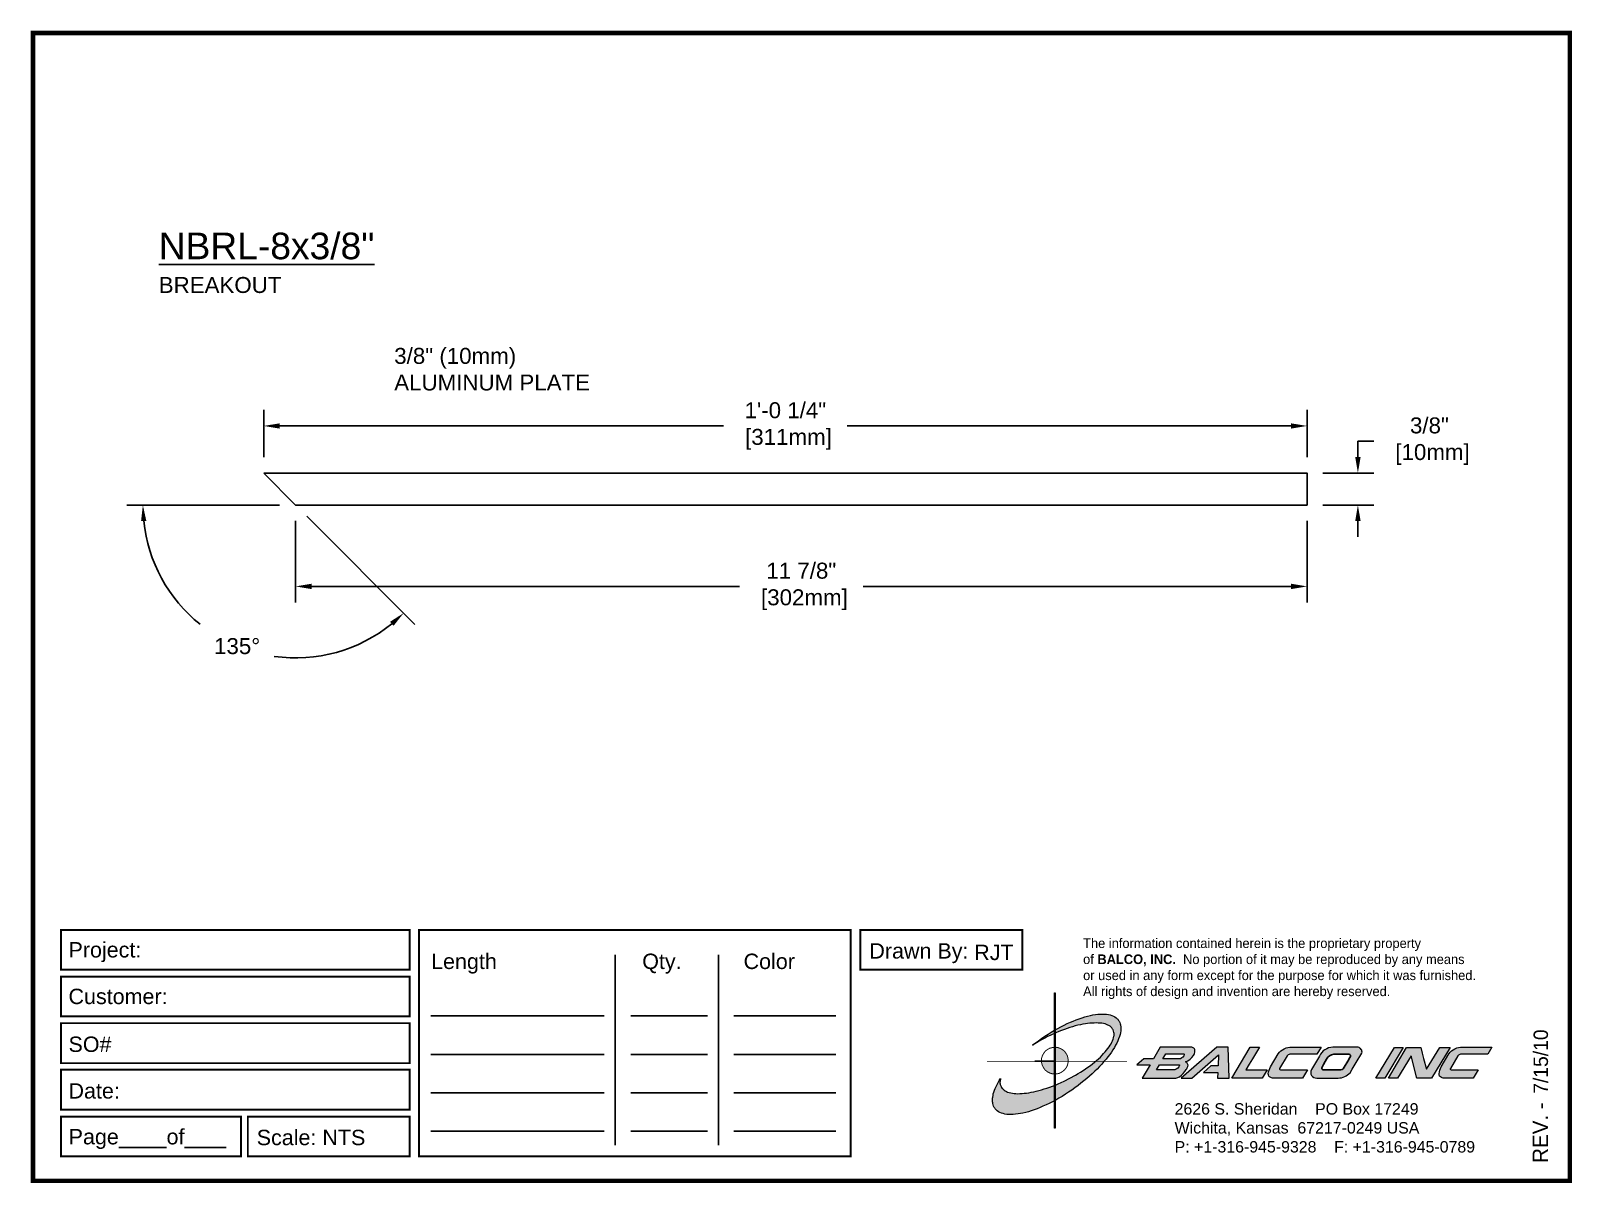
# Paper-space layout 'Breakout' of a CAD drawing. Header units: inches. Extents: x 0 to 10, y 0 to 7.5.
# The model-space entities are those that its viewports show. They can reach past a viewport. Long polylines and large blocks are cut down to what shows.
import ezdxf

# ---------------------------------------------------------------- set-up
doc = ezdxf.new("R2010")
doc.units = ezdxf.units.IN
doc.header["$MEASUREMENT"] = 0
for name, color, linetype in [('Border', 7, 'Continuous'), ('Dimensions', 3, 'Continuous'), ('Text', 2, 'Continuous')]:
    doc.layers.add(name, color=color, linetype=linetype)
doc.styles.add('Arial', font='arial.ttf')
doc.styles.add('Copyright', font='ERASDEMI.TTF')
doc.dimstyles.new('Arial', dxfattribs={"dimtxt": 0.1875, "dimasz": 0.1875, "dimexe": 0.1875, "dimexo": 0.1875, "dimgap": 0.1875, "dimtad": 0, "dimtih": 1, "dimtoh": 1, "dimdec": 4, "dimzin": 0, "dimdsep": 46, "dimlunit": 4, "dimtxsty": 'Arial', "dimcen": 0.1875, "dimadec": 0, "dimazin": 0, "dimtfac": 1, "dimtdec": 4, "dimtofl": 0, "dimtmove": 0, "dimatfit": 3, "dimfxl": 0, "dimfrac": 2, "dimtolj": 1, "dimtzin": 0, "dimarcsym": 0})

# ---------------------------------------------------------------- blocks, each defined once
blk = doc.blocks.new('ACADlogo')
h = blk.add_hatch(color=256)
h.paths.add_polyline_path([(-3.346, 1.223), (-3.351, 1.223), (-3.351, 0.979), (-3.346, 0.982)])
h.paths.add_polyline_path([(-3.346, 0.961), (-3.351, 0.959), (-3.351, 0.868), (-3.346, 0.868)])
h.paths.add_polyline_path([(-3.346, 0.777), (-3.351, 0.777), (-3.351, 0.699), (-3.351, 0.695), (-3.35, 0.695), (-3.346, 0.695)])
h.paths.add_polyline_path([(-3.346, 0.864), (-3.346, 0.868), (-3.35, 0.868), (-3.351, 0.868), (-3.351, 0.777), (-3.346, 0.777), (-3.346, 0.778), (-3.348, 0.778)])
h.paths.add_polyline_path([(-3.346, 0.524), (-3.351, 0.521), (-3.351, 0.342), (-3.346, 0.342)])
h.paths.add_polyline_path([(-3.346, 0.695), (-3.351, 0.695), (-3.351, 0.621), (-3.346, 0.623)])
h.paths.add_polyline_path([(-3.346, 0.623), (-3.351, 0.621), (-3.351, 0.521), (-3.346, 0.524)])
h.paths.add_polyline_path([(-3.346, 0.982), (-3.351, 0.979), (-3.351, 0.959), (-3.346, 0.961)])
h = blk.add_hatch(color=175)
h.paths.add_polyline_path([(-3.518, 0.573), (-3.534, 0.571), (-3.548, 0.569), (-3.562, 0.567), (-3.576, 0.567), (-3.589, 0.566), (-3.602, 0.567), (-3.614, 0.568), (-3.625, 0.569), (-3.636, 0.572), (-3.646, 0.574), (-3.656, 0.577), (-3.664, 0.581), (-3.673, 0.585), (-3.679, 0.589), (-3.685, 0.595), (-3.688, 0.598), (-3.691, 0.6), (-3.695, 0.607), (-3.699, 0.614), (-3.703, 0.621), (-3.704, 0.626), (-3.705, 0.631), (-3.706, 0.637), (-3.706, 0.642), (-3.705, 0.648), (-3.705, 0.653), (-3.703, 0.659), (-3.702, 0.665), (-3.71, 0.652), (-3.717, 0.639), (-3.725, 0.626), (-3.731, 0.613), (-3.737, 0.601), (-3.741, 0.589), (-3.746, 0.577), (-3.749, 0.566), (-3.751, 0.555), (-3.753, 0.544), (-3.754, 0.538), (-3.754, 0.533), (-3.755, 0.523), (-3.754, 0.513), (-3.753, 0.508), (-3.752, 0.503), (-3.75, 0.494), (-3.748, 0.486), (-3.743, 0.477), (-3.74, 0.473), (-3.738, 0.469), (-3.734, 0.465), (-3.73, 0.461), (-3.723, 0.455), (-3.715, 0.449), (-3.706, 0.445), (-3.695, 0.44), (-3.685, 0.437), (-3.674, 0.434), (-3.661, 0.432), (-3.648, 0.431), (-3.634, 0.431), (-3.62, 0.431), (-3.604, 0.433), (-3.588, 0.435), (-3.572, 0.438), (-3.556, 0.441), (-3.538, 0.445), (-3.52, 0.449), (-3.503, 0.456), (-3.483, 0.461), (-3.464, 0.469), (-3.445, 0.477), (-3.426, 0.485), (-3.406, 0.494), (-3.385, 0.503), (-3.364, 0.514), (-3.351, 0.521), (-3.351, 0.621), (-3.364, 0.616), (-3.382, 0.609), (-3.4, 0.603), (-3.418, 0.598), (-3.436, 0.592), (-3.453, 0.587), (-3.47, 0.583), (-3.486, 0.579), (-3.503, 0.576)])
h.paths.add_polyline_path([(-3.215, 0.687), (-3.251, 0.667), (-3.289, 0.649), (-3.327, 0.631), (-3.345, 0.623), (-3.346, 0.623), (-3.346, 0.524), (-3.343, 0.525), (-3.323, 0.537), (-3.302, 0.549), (-3.28, 0.563), (-3.259, 0.577), (-3.238, 0.59), (-3.218, 0.605), (-3.198, 0.62), (-3.179, 0.635), (-3.16, 0.65), (-3.141, 0.665), (-3.123, 0.681), (-3.106, 0.696), (-3.089, 0.712), (-3.074, 0.727), (-3.058, 0.743), (-3.043, 0.759), (-3.03, 0.775), (-3.028, 0.777), (-3.085, 0.777), (-3.091, 0.772), (-3.105, 0.761), (-3.118, 0.75), (-3.134, 0.739), (-3.149, 0.729), (-3.165, 0.718), (-3.182, 0.707), (-3.198, 0.697)])
h.paths.add_polyline_path([(-2.921, 1.009), (-2.922, 1.015), (-2.924, 1.02), (-2.926, 1.029), (-2.931, 1.038), (-2.934, 1.043), (-2.936, 1.047), (-2.94, 1.05), (-2.943, 1.054), (-2.951, 1.06), (-2.959, 1.066), (-2.968, 1.071), (-2.978, 1.075), (-2.989, 1.079), (-3, 1.081), (-3.013, 1.083), (-3.026, 1.084), (-3.04, 1.084), (-3.054, 1.084), (-3.07, 1.083), (-3.085, 1.081), (-3.102, 1.079), (-3.118, 1.075), (-3.136, 1.07), (-3.153, 1.066), (-3.171, 1.06), (-3.191, 1.054), (-3.21, 1.047), (-3.229, 1.039), (-3.248, 1.031), (-3.268, 1.022), (-3.289, 1.012), (-3.31, 1.002), (-3.33, 0.991), (-3.346, 0.982), (-3.346, 0.961), (-3.342, 0.962), (-3.323, 0.971), (-3.305, 0.978), (-3.287, 0.984), (-3.268, 0.991), (-3.251, 0.996), (-3.234, 1.002), (-3.216, 1.007), (-3.199, 1.011), (-3.182, 1.015), (-3.167, 1.018), (-3.15, 1.021), (-3.136, 1.023), (-3.121, 1.025), (-3.107, 1.026), (-3.093, 1.026), (-3.079, 1.027), (-3.067, 1.026), (-3.054, 1.026), (-3.043, 1.025), (-3.032, 1.022), (-3.022, 1.02), (-3.013, 1.016), (-3.004, 1.013), (-2.997, 1.009), (-2.989, 1.005), (-2.983, 0.999), (-2.98, 0.996), (-2.978, 0.994), (-2.973, 0.987), (-2.969, 0.981), (-2.967, 0.973), (-2.965, 0.965), (-2.964, 0.957), (-2.964, 0.949), (-2.964, 0.944), (-2.965, 0.94), (-2.967, 0.93), (-2.969, 0.921), (-2.973, 0.911), (-2.978, 0.901), (-2.983, 0.891), (-2.989, 0.881), (-2.996, 0.871), (-3.004, 0.86), (-3.012, 0.849), (-3.021, 0.838), (-3.032, 0.827), (-3.042, 0.816), (-3.053, 0.805), (-3.065, 0.794), (-3.077, 0.783), (-3.085, 0.777), (-3.028, 0.777), (-3.016, 0.791), (-3.004, 0.806), (-2.992, 0.822), (-2.981, 0.837), (-2.971, 0.852), (-2.962, 0.866), (-2.954, 0.882), (-2.946, 0.896), (-2.939, 0.91), (-2.934, 0.924), (-2.929, 0.938), (-2.926, 0.944), (-2.925, 0.951), (-2.922, 0.963), (-2.92, 0.975), (-2.92, 0.982), (-2.919, 0.987), (-2.92, 0.999), (-2.92, 1.005)])
h.paths.add_polyline_path([(-3.372, 0.966), (-3.393, 0.953), (-3.415, 0.94), (-3.435, 0.925), (-3.455, 0.911), (-3.475, 0.897), (-3.494, 0.882), (-3.468, 0.898), (-3.439, 0.915), (-3.41, 0.93), (-3.396, 0.938), (-3.38, 0.945), (-3.351, 0.959), (-3.351, 0.979)])
h = blk.add_hatch(color=256)
h.paths.add_polyline_path([(-3.268, 0.814), (-3.27, 0.819), (-3.273, 0.824), (-3.276, 0.828), (-3.279, 0.833), (-3.282, 0.837), (-3.286, 0.841), (-3.29, 0.845), (-3.294, 0.849), (-3.298, 0.852), (-3.303, 0.855), (-3.308, 0.858), (-3.313, 0.86), (-3.318, 0.863), (-3.323, 0.864), (-3.328, 0.866), (-3.334, 0.867), (-3.339, 0.868), (-3.345, 0.868), (-3.346, 0.868), (-3.346, 0.777), (-3.335, 0.777), (-3.262, 0.777), (-3.262, 0.781), (-3.262, 0.787), (-3.263, 0.792), (-3.264, 0.798), (-3.265, 0.803), (-3.266, 0.808)])
h.paths.add_polyline_path([(-3.351, 0.777), (-3.436, 0.777), (-3.435, 0.773), (-3.435, 0.768), (-3.434, 0.762), (-3.432, 0.757), (-3.431, 0.752), (-3.428, 0.747), (-3.426, 0.742), (-3.423, 0.737), (-3.42, 0.732), (-3.417, 0.728), (-3.414, 0.723), (-3.41, 0.719), (-3.406, 0.716), (-3.401, 0.712), (-3.397, 0.709), (-3.392, 0.706), (-3.387, 0.704), (-3.382, 0.701), (-3.377, 0.699), (-3.372, 0.698), (-3.367, 0.696), (-3.361, 0.695), (-3.356, 0.695), (-3.351, 0.695)])
h.paths.add_polyline_path([(-3.346, 0.868), (-3.35, 0.868), (-3.351, 0.868), (-3.351, 0.777), (-3.346, 0.777)])
h = blk.add_hatch(color=256)
h.paths.add_polyline_path([(-2.438, 0.844, 0.412988), (-2.461, 0.869), (-2.663, 0.869), (-2.707, 0.794), (-2.771, 0.794), (-2.815, 0.755), (-2.73, 0.755), (-2.781, 0.668), (-2.563, 0.668, 0.107996), (-2.538, 0.677, 0.108939), (-2.494, 0.724, 0.080345), (-2.483, 0.745, 0.419497), (-2.499, 0.773, 0.149928), (-2.447, 0.815, 0.134283)])
h.paths.add_polyline_path([(-2.507, 0.821, -0.209012), (-2.532, 0.794), (-2.538, 0.794), (-2.646, 0.794), (-2.627, 0.825), (-2.51, 0.825, -0.56619)], flags=16)
h.paths.add_polyline_path([(-2.538, 0.75, -0.241309), (-2.569, 0.722), (-2.688, 0.722), (-2.669, 0.755), (-2.541, 0.755, -0.56619)], flags=16)
for points in [[(-2.285, 0.819), (-2.287, 0.748), (-2.335, 0.748), (-2.383, 0.705), (-2.29, 0.705), (-2.292, 0.668), (-2.215, 0.668), (-2.221, 0.869), (-2.295, 0.869), (-2.527, 0.668), (-2.458, 0.668)], [(-2.018, 0.869), (-2.079, 0.869), (-2.198, 0.668), (-2, 0.668), (-1.968, 0.722), (-2.107, 0.722), (-2.085, 0.759), (-2.064, 0.794)], [(-1.617, 0.869), (-1.807, 0.869, 0.270182), (-1.896, 0.825), (-1.946, 0.742, 0.109019), (-1.961, 0.695, 0.340665), (-1.945, 0.672, 0.129907), (-1.923, 0.668), (-1.738, 0.668), (-1.706, 0.722), (-1.878, 0.722), (-1.882, 0.722, -0.601242), (-1.887, 0.731), (-1.838, 0.813, -0.253048), (-1.821, 0.823), (-1.645, 0.823)], [(-1.083, 0.867), (-1.14, 0.867), (-1.261, 0.667), (-1.26, 0.667), (-1.202, 0.667)], [(-0.96, 0.83), (-0.969, 0.867), (-1.061, 0.867), (-1.179, 0.667), (-1.12, 0.667), (-1.031, 0.812), (-0.995, 0.667), (-0.9, 0.667), (-0.778, 0.867), (-0.846, 0.867), (-0.931, 0.727), (-0.951, 0.795)], [(-0.507, 0.869), (-0.697, 0.869, 0.270182), (-0.786, 0.825), (-0.836, 0.742, 0.109019), (-0.85, 0.695, 0.340665), (-0.835, 0.672, 0.129907), (-0.812, 0.668), (-0.628, 0.668), (-0.595, 0.722), (-0.768, 0.722), (-0.772, 0.722, -0.601242), (-0.777, 0.731), (-0.728, 0.813, -0.253048), (-0.71, 0.823), (-0.534, 0.823)], [(-3.346, 0.623), (-3.351, 0.621), (-3.351, 0.521), (-3.346, 0.524)]]:
    blk.add_hatch(color=256).paths.add_polyline_path(points)
h = blk.add_hatch(color=256)
h.paths.add_polyline_path([(-1.377, 0.868), (-1.383, 0.868), (-1.383, 0.868), (-1.44, 0.868), (-1.492, 0.868), (-1.541, 0.868, 0.297712), (-1.628, 0.811), (-1.68, 0.723, 0.585116), (-1.646, 0.668), (-1.506, 0.668, 0.210586), (-1.429, 0.703), (-1.415, 0.726), (-1.389, 0.769), (-1.352, 0.831, 0.4352)])
h.paths.add_polyline_path([(-1.437, 0.823, -0.603783), (-1.428, 0.805), (-1.431, 0.801), (-1.434, 0.796), (-1.438, 0.789), (-1.474, 0.728, -0.229001), (-1.489, 0.722), (-1.494, 0.722), (-1.501, 0.722), (-1.597, 0.722), (-1.604, 0.722, -0.492401), (-1.613, 0.734), (-1.601, 0.757), (-1.591, 0.775), (-1.582, 0.791, -0.238368), (-1.535, 0.823)], flags=16)
for q in [(-3.48, 0.777), (-3.351, 0.642)]:
    blk.add_line((-3.351, 0.777), q)
at = {"color": 7, "lineweight": 0}
for points in [[(-3.351, 1.223), (-3.346, 1.223), (-3.346, 0.342), (-3.351, 0.342), (-3.351, 1.223)], [(-2.292, 0.668), (-2.215, 0.668), (-2.221, 0.869), (-2.295, 0.869), (-2.527, 0.668), (-2.458, 0.668), (-2.285, 0.819), (-2.287, 0.748), (-2.286, 0.748), (-2.335, 0.748), (-2.383, 0.705), (-2.29, 0.705), (-2.292, 0.668), (-2.292, 0.668)], [(-2.198, 0.668), (-2.079, 0.869), (-2.018, 0.869), (-2.064, 0.794), (-2.085, 0.759), (-2.107, 0.722), (-1.968, 0.722), (-2, 0.668), (-2.198, 0.668), (-2.198, 0.668)], [(-1.383, 0.868), (-1.383, 0.868)], [(-1.261, 0.667), (-1.14, 0.867), (-1.083, 0.867), (-1.202, 0.667), (-1.26, 0.667), (-1.261, 0.667), (-1.261, 0.667)], [(-0.9, 0.667), (-0.995, 0.667), (-1.031, 0.812), (-1.12, 0.667), (-1.179, 0.667), (-1.061, 0.867), (-0.969, 0.867), (-0.96, 0.83), (-0.951, 0.795), (-0.931, 0.727), (-0.846, 0.867), (-0.778, 0.867), (-0.9, 0.667), (-0.9, 0.667)]]:
    blk.add_lwpolyline(points, dxfattribs=at)
at = {"color": 175, "lineweight": 0}
blk.add_lwpolyline([(-2.926, 1.029), (-2.924, 1.02), (-2.922, 1.015), (-2.921, 1.009), (-2.92, 1.005), (-2.92, 0.999), (-2.919, 0.987), (-2.92, 0.982), (-2.92, 0.975), (-2.922, 0.963), (-2.925, 0.951), (-2.926, 0.944), (-2.929, 0.938), (-2.934, 0.924), (-2.939, 0.91), (-2.946, 0.896), (-2.954, 0.882), (-2.962, 0.866), (-2.971, 0.852), (-2.981, 0.837), (-2.992, 0.822), (-3.004, 0.806), (-3.016, 0.791), (-3.03, 0.775), (-3.043, 0.759), (-3.058, 0.743), (-3.074, 0.727), (-3.089, 0.712), (-3.106, 0.696), (-3.123, 0.681), (-3.141, 0.665), (-3.16, 0.65), (-3.179, 0.635), (-3.198, 0.62), (-3.218, 0.605), (-3.238, 0.59), (-3.259, 0.577), (-3.28, 0.563), (-3.302, 0.549), (-3.323, 0.537), (-3.343, 0.525), (-3.364, 0.514), (-3.385, 0.503), (-3.406, 0.494), (-3.426, 0.485), (-3.445, 0.477), (-3.464, 0.469), (-3.483, 0.461), (-3.503, 0.456), (-3.52, 0.449), (-3.538, 0.445), (-3.556, 0.441), (-3.572, 0.438), (-3.588, 0.435), (-3.604, 0.433), (-3.62, 0.431), (-3.634, 0.431), (-3.648, 0.431), (-3.661, 0.432), (-3.674, 0.434), (-3.685, 0.437), (-3.695, 0.44), (-3.706, 0.445), (-3.715, 0.449), (-3.723, 0.455), (-3.73, 0.461), (-3.734, 0.465), (-3.738, 0.469), (-3.74, 0.473), (-3.743, 0.477), (-3.748, 0.486), (-3.75, 0.494), (-3.752, 0.503), (-3.753, 0.508), (-3.754, 0.513), (-3.755, 0.523), (-3.754, 0.533), (-3.754, 0.538), (-3.753, 0.544), (-3.751, 0.555), (-3.749, 0.566), (-3.746, 0.577), (-3.741, 0.589), (-3.737, 0.601), (-3.731, 0.613), (-3.725, 0.626), (-3.717, 0.639), (-3.71, 0.652), (-3.702, 0.665), (-3.703, 0.659), (-3.705, 0.653), (-3.705, 0.648), (-3.706, 0.642), (-3.706, 0.637), (-3.705, 0.631), (-3.704, 0.626), (-3.703, 0.621), (-3.699, 0.614), (-3.695, 0.607), (-3.691, 0.6), (-3.688, 0.598), (-3.685, 0.595), (-3.679, 0.589), (-3.673, 0.585), (-3.664, 0.581), (-3.656, 0.577), (-3.646, 0.574), (-3.636, 0.572), (-3.625, 0.569), (-3.614, 0.568), (-3.602, 0.567), (-3.589, 0.566), (-3.576, 0.567), (-3.562, 0.567), (-3.548, 0.569), (-3.534, 0.571), (-3.518, 0.573), (-3.503, 0.576), (-3.486, 0.579), (-3.47, 0.583), (-3.453, 0.587), (-3.436, 0.592), (-3.418, 0.598), (-3.4, 0.603), (-3.382, 0.609), (-3.364, 0.616), (-3.345, 0.623), (-3.327, 0.631), (-3.289, 0.649), (-3.251, 0.667), (-3.215, 0.687), (-3.198, 0.697), (-3.182, 0.707), (-3.165, 0.718), (-3.149, 0.729), (-3.134, 0.739), (-3.118, 0.75), (-3.105, 0.761), (-3.091, 0.772), (-3.077, 0.783), (-3.065, 0.794), (-3.053, 0.805), (-3.042, 0.816), (-3.032, 0.827), (-3.021, 0.838), (-3.012, 0.849), (-3.004, 0.86), (-2.996, 0.871), (-2.989, 0.881), (-2.983, 0.891), (-2.978, 0.901), (-2.973, 0.911), (-2.969, 0.921), (-2.967, 0.93), (-2.965, 0.94), (-2.964, 0.944), (-2.964, 0.949), (-2.964, 0.957), (-2.965, 0.965), (-2.967, 0.973), (-2.969, 0.981), (-2.973, 0.987), (-2.978, 0.994), (-2.98, 0.996), (-2.983, 0.999), (-2.989, 1.005), (-2.997, 1.009), (-3.004, 1.013), (-3.013, 1.016), (-3.022, 1.02), (-3.032, 1.022), (-3.043, 1.025), (-3.054, 1.026), (-3.067, 1.026), (-3.079, 1.027), (-3.093, 1.026), (-3.107, 1.026), (-3.121, 1.025), (-3.136, 1.023), (-3.15, 1.021), (-3.167, 1.018), (-3.182, 1.015), (-3.199, 1.011), (-3.216, 1.007), (-3.234, 1.002), (-3.251, 0.996), (-3.268, 0.991), (-3.287, 0.984), (-3.305, 0.978), (-3.323, 0.971), (-3.342, 0.962), (-3.38, 0.945), (-3.396, 0.938), (-3.41, 0.93), (-3.439, 0.915), (-3.468, 0.898), (-3.494, 0.882), (-3.475, 0.897), (-3.455, 0.911), (-3.435, 0.925), (-3.415, 0.94), (-3.393, 0.953), (-3.372, 0.966), (-3.351, 0.979), (-3.33, 0.991), (-3.31, 1.002), (-3.289, 1.012), (-3.268, 1.022), (-3.248, 1.031), (-3.229, 1.039), (-3.21, 1.047), (-3.191, 1.054), (-3.171, 1.06), (-3.153, 1.066), (-3.136, 1.07), (-3.118, 1.075), (-3.102, 1.079), (-3.085, 1.081), (-3.07, 1.083), (-3.054, 1.084), (-3.04, 1.084), (-3.026, 1.084), (-3.013, 1.083), (-3, 1.081), (-2.989, 1.079), (-2.978, 1.075), (-2.968, 1.071), (-2.959, 1.066), (-2.951, 1.06), (-2.943, 1.054), (-2.94, 1.05), (-2.936, 1.047), (-2.934, 1.043), (-2.931, 1.038), (-2.926, 1.029), (-2.926, 1.029)], dxfattribs=at)
at = {"color": 7, "lineweight": 0, "const_width": 0.0064}
blk.add_lwpolyline([(-3.262, 0.781), (-3.262, 0.787), (-3.263, 0.792), (-3.264, 0.798), (-3.265, 0.803), (-3.266, 0.808), (-3.268, 0.814), (-3.27, 0.819), (-3.273, 0.824), (-3.276, 0.828), (-3.279, 0.833), (-3.282, 0.837), (-3.286, 0.841), (-3.29, 0.845), (-3.294, 0.849), (-3.298, 0.852), (-3.303, 0.855), (-3.308, 0.858), (-3.313, 0.86), (-3.318, 0.863), (-3.323, 0.864), (-3.328, 0.866), (-3.334, 0.867), (-3.339, 0.868), (-3.345, 0.868), (-3.35, 0.868), (-3.356, 0.868), (-3.361, 0.867), (-3.367, 0.866), (-3.372, 0.865), (-3.377, 0.863), (-3.382, 0.862), (-3.387, 0.859), (-3.392, 0.857), (-3.397, 0.854), (-3.401, 0.851), (-3.406, 0.847), (-3.41, 0.843), (-3.414, 0.839), (-3.417, 0.835), (-3.42, 0.831), (-3.423, 0.826), (-3.426, 0.821), (-3.428, 0.816), (-3.431, 0.811), (-3.432, 0.806), (-3.434, 0.801), (-3.435, 0.795), (-3.435, 0.79), (-3.436, 0.784), (-3.436, 0.779), (-3.435, 0.773), (-3.435, 0.768), (-3.434, 0.762), (-3.432, 0.757), (-3.431, 0.752), (-3.428, 0.747), (-3.426, 0.742), (-3.423, 0.737), (-3.42, 0.732), (-3.417, 0.728), (-3.414, 0.723), (-3.41, 0.719), (-3.406, 0.716), (-3.401, 0.712), (-3.397, 0.709), (-3.392, 0.706), (-3.387, 0.704), (-3.382, 0.701), (-3.377, 0.699), (-3.372, 0.698), (-3.367, 0.696), (-3.361, 0.695), (-3.356, 0.695), (-3.35, 0.695), (-3.345, 0.695), (-3.339, 0.695), (-3.334, 0.696), (-3.328, 0.697), (-3.323, 0.698), (-3.318, 0.7), (-3.313, 0.702), (-3.308, 0.705), (-3.303, 0.708), (-3.298, 0.711), (-3.294, 0.714), (-3.29, 0.718), (-3.286, 0.721), (-3.282, 0.726), (-3.279, 0.73), (-3.276, 0.734), (-3.273, 0.739), (-3.27, 0.744), (-3.268, 0.749), (-3.266, 0.754), (-3.265, 0.76), (-3.264, 0.765), (-3.263, 0.77), (-3.262, 0.776), (-3.262, 0.781)], dxfattribs=at)
at = {"color": 7, "lineweight": 0}
for points in [[(-2.447, 0.815, 0.130368), (-2.438, 0.843, 0.448367), (-2.463, 0.869), (-2.663, 0.869), (-2.707, 0.794), (-2.771, 0.794), (-2.815, 0.755), (-2.73, 0.755), (-2.781, 0.668), (-2.563, 0.668, 0.107996), (-2.538, 0.677, 0.108939), (-2.494, 0.724, 0.077395), (-2.484, 0.744, 0.430878), (-2.499, 0.773, 0.149928)], [(-2.507, 0.821, -0.209012), (-2.532, 0.794), (-2.538, 0.794), (-2.646, 0.794), (-2.627, 0.825), (-2.512, 0.825), (-2.509, 0.825, -0.531288)], [(-1.838, 0.813), (-1.887, 0.731, 0.587385), (-1.882, 0.722), (-1.878, 0.722), (-1.706, 0.722), (-1.738, 0.668), (-1.923, 0.668, -0.129907), (-1.945, 0.672, -0.349839), (-1.961, 0.696, -0.107341), (-1.946, 0.742), (-1.896, 0.825, -0.270182), (-1.807, 0.869), (-1.617, 0.869), (-1.645, 0.823), (-1.821, 0.823, 0.252436)], [(-1.68, 0.723, 0.585116), (-1.646, 0.668), (-1.506, 0.668, 0.210586), (-1.429, 0.703), (-1.415, 0.726), (-1.389, 0.769), (-1.352, 0.831, 0.4352), (-1.377, 0.868), (-1.383, 0.868), (-1.383, 0.868), (-1.44, 0.868), (-1.492, 0.868), (-1.541, 0.868, 0.297712), (-1.628, 0.811)], [(-0.728, 0.813), (-0.777, 0.731, 0.587385), (-0.772, 0.722), (-0.768, 0.722), (-0.595, 0.722), (-0.628, 0.668), (-0.812, 0.668, -0.129907), (-0.835, 0.672, -0.349839), (-0.85, 0.696, -0.107341), (-0.836, 0.742), (-0.786, 0.825, -0.270182), (-0.697, 0.869), (-0.507, 0.869), (-0.534, 0.823), (-0.71, 0.823, 0.252436)], [(-2.569, 0.722), (-2.688, 0.722), (-2.669, 0.755), (-2.543, 0.755), (-2.54, 0.755, -0.531288), (-2.538, 0.75, -0.241309)]]:
    blk.add_lwpolyline(points, format="xyb", close=True, dxfattribs=at)
blk.add_lwpolyline([(-1.437, 0.823), (-1.535, 0.823, 0.238368), (-1.582, 0.791), (-1.591, 0.775), (-1.601, 0.757), (-1.613, 0.734, 0.490298), (-1.604, 0.722), (-1.597, 0.722), (-1.501, 0.722), (-1.494, 0.722), (-1.489, 0.722, 0.229001), (-1.474, 0.728), (-1.438, 0.789), (-1.434, 0.796), (-1.431, 0.801), (-1.428, 0.805, 0.603783)], format="xyb", close=True)
blk.add_lwpolyline([(-2.879, 0.777, 0.00455, 0.00455, 0), (-3.791, 0.777, 0.00183, 0.00183, 0), (-3.791, 0.777, 0.00183, 0.00183, 0)], format="xyseb", dxfattribs=at)
blk = doc.blocks.new('Quantity Data')
at = {"layer": 'Border', "color": 253}
for p, q in [((2.755, 1.254), (3.881, 1.254)), ((4.054, 1.254), (4.553, 1.254)), ((4.725, 1.254), (5.389, 1.254)), ((2.755, 1.004), (3.881, 1.004)), ((4.054, 1.004), (4.553, 1.004)), ((4.725, 1.004), (5.389, 1.004)), ((2.755, 0.754), (3.881, 0.754)), ((4.054, 0.754), (4.553, 0.754)), ((4.725, 0.754), (5.389, 0.754)), ((2.755, 0.504), (3.881, 0.504)), ((4.054, 0.504), (4.553, 0.504)), ((4.725, 0.504), (5.389, 0.504))]:
    blk.add_line(p, q, dxfattribs=at)
at = {"layer": 'Border', "const_width": 0.0125}
blk.add_lwpolyline([(5.485, 0.341), (2.678, 0.341), (2.678, 1.813), (5.485, 1.813)], close=True, dxfattribs=at)
for points in [[(3.953, 1.653), (3.953, 0.412)], [(4.625, 1.653), (4.625, 0.412)]]:
    blk.add_lwpolyline(points, dxfattribs=at)
at = {"layer": 'Border', "style": 'Arial'}
for s, p in [('Length', (2.756, 1.559)), ('Qty.', (4.129, 1.559)), ('Color', (4.788, 1.559))]:
    blk.add_text(s, height=0.1, dxfattribs=at).set_placement(p)
blk = doc.blocks.new('Drawn By')
at = {"layer": 'Border', "const_width": 0.0125}
blk.add_lwpolyline([(5.38, 1.813), (6.432, 1.813), (6.432, 1.554), (5.38, 1.554)], close=True, dxfattribs=at)
at = {"layer": 'Border', "style": 'Arial'}
blk.add_text('Drawn By: ', height=0.1, dxfattribs=at).set_placement((5.438, 1.627))
blk.add_attdef('XXX', (6.12, 1.617), '', height=0.1, dxfattribs=at)
blk = doc.blocks.new('Project Info')
at = {"layer": 'Border', "const_width": 0.0125}
for points in [[(0.182, 1.813), (2.448, 1.813), (2.448, 1.554), (0.182, 1.554)], [(0.182, 1.51), (2.448, 1.51), (2.448, 1.251), (0.182, 1.251)], [(0.182, 1.207), (2.448, 1.207), (2.448, 0.947), (0.182, 0.947)], [(0.182, 0.904), (2.448, 0.904), (2.448, 0.644), (0.182, 0.644)], [(0.182, 0.6), (1.352, 0.6), (1.352, 0.341), (0.182, 0.341)], [(1.396, 0.6), (2.448, 0.6), (2.448, 0.341), (1.396, 0.341)]]:
    blk.add_lwpolyline(points, close=True, dxfattribs=at)
at = {"layer": 'Border', "style": 'Arial'}
for s, p in [('Project:', (0.23, 1.634)), ('Customer:', (0.23, 1.331)), ('SO#', (0.23, 1.02)), ('Date:', (0.23, 0.717)), ('Page%%u        %%uof%%u       ', (0.231, 0.419)), ('Scale: NTS', (1.454, 0.414))]:
    blk.add_text(s, height=0.1, dxfattribs=at).set_placement(p)
blk = doc.blocks.new('REV')
at = {"style": 'Copyright'}
blk.add_text('REV. -', height=0.1, rotation=90, dxfattribs=at).set_placement((-0.142, 0.117))
at = {"style": 'Copyright', "flags": 4}
blk.add_attdef('REVISIONDATE', (-0.142, 0.566), '', height=0.0938, rotation=90, dxfattribs=at)
blk = doc.blocks.new('*D15')
at = {"layer": 'Defpoints', "color": 0}
for p in [(18.571, 4.63), (18.946, 4.255), (18.946, 4.255), (28.821, 4.255), (17.677, 2.987)]:
    blk.add_point(p, dxfattribs=at)
at = {"layer": 'Dimensions', "color": 0, "lineweight": -2}
for p, q in [((18.758, 4.255), (16.965, 4.255)), ((19.078, 4.123), (20.347, 2.854))]:
    blk.add_line(p, q, dxfattribs=at)
for start, end in [(185.9916, 231.2868), (261.9554, 309.0084)]:
    blk.add_arc((18.946, 4.255), 1.794, start, end, dxfattribs=at)
at = {"layer": 'Dimensions', "color": 0}
for points in [[(17.131, 4.066), (17.193, 4.069), (17.152, 4.255)], [(20.054, 2.884), (20.096, 2.838), (20.214, 2.987)]]:
    blk.add_solid(points, dxfattribs=at)
at = {"layer": 'Dimensions', "color": 0, "insert": (18.259, 2.598), "char_height": 0.1875, "attachment_point": 5, "style": 'Arial'}
blk.add_mtext('\\A1;135°', dxfattribs=at)
blk = doc.blocks.new('*D24')
at = {"layer": 'Defpoints', "color": 0}
for p in [(30.821, 5.183), (18.571, 4.63), (30.821, 4.63)]:
    blk.add_point(p, dxfattribs=at)
at = {"layer": 'Dimensions', "color": 0, "lineweight": -2}
for p, q in [((18.571, 4.818), (18.571, 5.371)), ((30.821, 4.818), (30.821, 5.371)), ((18.758, 5.183), (23.971, 5.183)), ((30.633, 5.183), (25.421, 5.183))]:
    blk.add_line(p, q, dxfattribs=at)
at = {"layer": 'Dimensions', "color": 0}
for points in [[(18.758, 5.214), (18.758, 5.152), (18.571, 5.183)], [(30.633, 5.214), (30.633, 5.152), (30.821, 5.183)]]:
    blk.add_solid(points, dxfattribs=at)
at = {"layer": 'Dimensions', "color": 0, "insert": (24.696, 5.183), "char_height": 0.1875, "attachment_point": 5, "style": 'Arial'}
blk.add_mtext('\\A1;1\'-0 1/4"\\P [311mm]', dxfattribs=at)
blk = doc.blocks.new('*D25')
at = {"layer": 'Defpoints', "color": 0}
for p in [(18.946, 4.255), (30.821, 4.255), (30.821, 3.3)]:
    blk.add_point(p, dxfattribs=at)
at = {"layer": 'Dimensions', "color": 0, "lineweight": -2}
for p, q in [((18.946, 4.068), (18.946, 3.112)), ((30.821, 4.068), (30.821, 3.112)), ((19.133, 3.3), (24.159, 3.3)), ((30.633, 3.3), (25.608, 3.3))]:
    blk.add_line(p, q, dxfattribs=at)
at = {"layer": 'Dimensions', "color": 0}
for points in [[(19.133, 3.331), (19.133, 3.268), (18.946, 3.3)], [(30.633, 3.331), (30.633, 3.268), (30.821, 3.3)]]:
    blk.add_solid(points, dxfattribs=at)
at = {"layer": 'Dimensions', "color": 0, "insert": (24.883, 3.3), "char_height": 0.1875, "attachment_point": 5, "style": 'Arial'}
blk.add_mtext('\\A1;11 7/8"\\P [302mm]', dxfattribs=at)
blk = doc.blocks.new('*D26')
at = {"layer": 'Defpoints', "color": 0}
for p in [(30.821, 4.63), (31.418, 4.63), (30.821, 4.255)]:
    blk.add_point(p, dxfattribs=at)
at = {"layer": 'Dimensions', "color": 0, "lineweight": -2}
for p, q in [((31.418, 4.818), (31.418, 5.005)), ((31.418, 5.005), (31.606, 5.005)), ((31.008, 4.63), (31.606, 4.63)), ((31.008, 4.255), (31.606, 4.255)), ((31.418, 4.068), (31.418, 3.88))]:
    blk.add_line(p, q, dxfattribs=at)
at = {"layer": 'Dimensions', "color": 0}
for points in [[(31.387, 4.818), (31.45, 4.818), (31.418, 4.63)], [(31.387, 4.068), (31.45, 4.068), (31.418, 4.255)]]:
    blk.add_solid(points, dxfattribs=at)
at = {"layer": 'Dimensions', "color": 0, "insert": (32.258, 5.005), "char_height": 0.1875, "attachment_point": 5, "style": 'Arial'}
blk.add_mtext('\\A1;3/8"\\P [10mm]', dxfattribs=at)

msp = doc.modelspace()

# ---------------------------------------------------------------- linework, layer by layer
msp.add_lwpolyline([(18.5709, 4.63009), (30.82095, 4.63009), (30.82095, 4.25509), (18.9459, 4.25509)], close=True)

# ---------------------------------------------------------------- texts
at = {"layer": 'Text', "insert": (17.33848, 7.45235), "char_height": 0.25, "width": 5.4862005, "attachment_point": 1, "style": 'Arial'}
msp.add_mtext('{\\H1.25x;\\LNBRL-8x3/8"\\P\\H0.6x;\\lBREAKOUT}', dxfattribs=at)
at = {"layer": 'Text', "insert": (20.10353, 5.84789), "char_height": 0.1875, "attachment_point": 4, "style": 'Arial'}
msp.add_mtext('3/8" (10mm)\\PALUMINUM PLATE', dxfattribs=at)

# ---------------------------------------------------------------- dimensions: what is measured, and where the dimension line sits
at = {"layer": 'Dimensions'}
for base, p1, p2, picture, middle in [((30.820951, 5.183103), (18.570902, 4.630087), (30.820951, 4.630087), '*D24', (24.695926, 5.183103)), ((30.820951, 3.299727), (18.945902, 4.255087), (30.820951, 4.255087), '*D25', (24.883426, 3.299727))]:
    dim = msp.add_linear_dim(base=base, p1=p1, p2=p2, dimstyle='Arial', override={"dimpost": '\\X'}, dxfattribs=at)
    dim.commit()
    dim.dimension.update_dxf_attribs({"geometry": picture, "text_midpoint": middle, "dimtype": 160})
dim = msp.add_linear_dim(base=(31.41838, 4.63009), p1=(30.82095, 4.25509), p2=(30.82095, 4.63009), angle=90, dimstyle='Arial', override={"dimpost": '\\X'}, dxfattribs=at)
dim.commit()
dim.dimension.update_dxf_attribs({"geometry": '*D26', "text_midpoint": (32.25791, 5.00509), "dimtype": 160})
dim = msp.add_angular_dim_2l(base=(17.67748, 2.98666), line1=((28.82126, 4.25509), (18.9459, 4.25509)), line2=((18.9459, 4.25509), (18.5709, 4.63009)), dimstyle='Arial', override={"dimpost": '\\X'}, dxfattribs=at)
dim.commit()
dim.dimension.update_dxf_attribs({"geometry": '*D15', "text_midpoint": (18.25943, 2.59781)})

psp = doc.layouts.new('Breakout')

# ---------------------------------------------------------------- linework, layer by layer
at = {"layer": 'Border', "const_width": 0.03}
psp.add_lwpolyline([(0.015, 7.476), (10.008, 7.476), (10.008, 0.015), (0.015, 0.015)], close=True, dxfattribs=at)

# ---------------------------------------------------------------- block references
for name, p in [('Project Info', (0.015, -0.167)), ('Quantity Data', (-0.153, -0.167))]:
    psp.add_blockref(name, p)
psp.add_blockref('Drawn By', (0.015, -0.167)).add_auto_attribs({'XXX': 'RJT'})
at = {"layer": 'Border'}
psp.add_blockref('ACADlogo', (10.008, 0.015), dxfattribs=at)
at = {"layer": 'Text'}
psp.add_blockref('REV', (10.008, 0.015), dxfattribs=at).add_auto_attribs({'REVISIONDATE': '7/15/10'})

# ---------------------------------------------------------------- texts
at = {"insert": (6.843, 1.591), "char_height": 0.0625, "width": 50.295, "attachment_point": 1, "style": 'Copyright'}
psp.add_mtext('The information contained herein is the proprietary property\\Pof {\\fEras Bold ITC|b0|i0|c0|p34;BALCO, INC.}  No portion of it may be reproduced by any means\\Por used in any form except for the purpose for which it was furnished.\\PAll rights of design and invention are hereby reserved.', dxfattribs=at)
at = {"layer": 'Border', "insert": (7.438, 0.52), "char_height": 0.074, "width": 2.3438, "attachment_point": 1, "style": 'Arial'}
psp.add_mtext('2626 S. Sheridan    PO Box 17249\\PWichita, Kansas  67217-0249 USA \\PP: +1-316-945-9328    F: +1-316-945-0789', dxfattribs=at)

# ---------------------------------------------------------------- viewports
at = {"layer": 'Border'}
psp.add_viewport(center=(5.012, 3.745), size=(9.993, 7.46055), view_center_point=(24.88599, 3.0576), view_height=13.4701664, dxfattribs=at)

doc.saveas('drawing.dxf')
